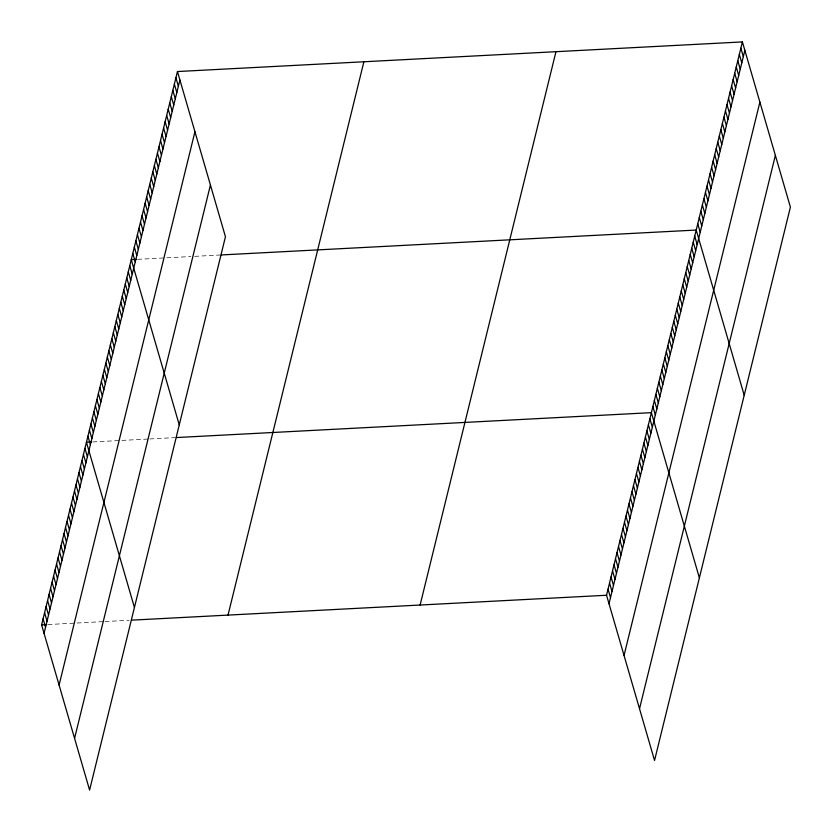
<?xml version="1.0" encoding="UTF-8"?>
<svg xmlns="http://www.w3.org/2000/svg" width="832" height="832" viewBox="0 0 832 832"><rect width="100%" height="100%" fill="white"/><g stroke="black" fill="none" stroke-linecap="round" stroke-linejoin="round"><path stroke-width="0.62" stroke-dasharray="4.16 3.12" d="M137.602 259.334L164.237 257.941M166.774 257.806L190.871 256.547M194.678 256.35L220.043 255.018M92.768 441.938L148.574 439.015M149.843 438.942L175.209 437.611M47.944 624.541L103.74 621.608M105.009 621.546L129.106 620.277"/><path stroke-width="1.25" d="M177.455 71.542L225.451 236.746L89.596 790.078L41.6 624.874L177.455 71.542L742.404 41.922L790.4 207.126L654.545 760.458L606.549 595.254L742.404 41.922M44.054 633.329L179.91 79.997M59.082 685.058L194.938 131.726M74.568 738.348L210.423 185.016M228.03 615.098L363.886 61.766M420.118 605.02L555.963 51.688M609.014 603.71L744.858 50.378M624.042 655.439L759.886 102.107M639.517 708.729L775.372 155.397M136.334 259.407L131.258 259.667L179.265 424.882M221.312 254.946L696.207 230.048L744.214 395.262M91.499 442L86.434 442.27L134.43 607.485M176.478 437.549L651.383 412.651L699.379 577.866M41.6 624.874L46.675 624.603M131.643 620.152L606.549 595.254M740.865 48.194L743.319 56.649M739.326 54.465L741.78 62.92M737.786 60.736L740.241 69.191M736.247 67.007L738.702 75.462M734.708 73.278L737.162 81.734M733.158 79.55L735.623 88.005M731.619 85.821L734.084 94.276M730.08 92.092L732.545 100.547M728.541 98.363L731.006 106.818M727.002 104.624L729.466 113.09M725.462 110.895L727.927 119.361M723.923 117.166L726.388 125.632M722.384 123.438L724.838 131.903M720.845 129.709L723.299 138.174M719.306 135.98L721.76 144.446M717.766 142.251L720.221 150.717M716.227 148.522L718.682 156.988M714.688 154.794L717.142 163.259M713.149 161.065L715.603 169.53M711.61 167.336L714.064 175.802M710.07 173.607L712.525 182.073M708.531 179.878L710.986 188.344M706.992 186.15L709.446 194.615M705.453 192.421L707.907 200.886M703.914 198.692L706.368 207.158M702.374 204.963L704.829 213.429M700.835 211.234L703.29 219.7M699.296 217.506L701.75 225.971M697.757 223.777L700.211 232.242M694.72 236.142L697.174 244.598M693.222 242.226L695.677 250.682M691.725 248.31L694.19 256.766M690.238 254.394L692.692 262.86M688.74 260.489L691.194 268.944M687.242 266.573L689.707 275.028M685.755 272.657L688.21 281.112M684.258 278.741L686.712 287.206M682.76 284.835L685.225 293.29M681.273 290.919L683.727 299.374M679.775 297.003L682.23 305.458M678.278 303.087L680.742 311.553M676.79 309.182L679.245 317.637M675.293 315.266L677.747 323.721M673.795 321.35L676.25 329.805M672.298 327.434L674.762 335.899M670.81 333.528L673.265 341.983M669.313 339.612L671.767 348.067M667.815 345.696L670.28 354.151M666.328 351.78L668.782 360.246M664.83 357.874L667.285 366.33M663.333 363.958L665.798 372.414M661.846 370.042L664.3 378.498M660.348 376.126L662.802 384.592M658.85 382.221L661.315 390.676M657.363 388.305L659.818 396.76M655.866 394.389L658.32 402.854M654.368 400.473L656.833 408.938M652.881 406.567L655.335 415.022M649.886 418.735L652.34 427.201M648.388 424.819L650.853 433.285M646.901 430.914L649.355 439.369M645.403 436.998L647.858 445.453M643.906 443.082L646.37 451.547M642.418 449.166L644.873 457.631M640.921 455.26L643.375 463.715M639.423 461.344L641.888 469.799M637.936 467.428L640.39 475.894M636.438 473.512L638.893 481.978M634.941 479.606L637.406 488.062M633.454 485.69L635.908 494.146M631.956 491.774L634.41 500.24M630.458 497.869L632.923 506.324M628.971 503.953L631.426 512.408M627.474 510.037L629.928 518.492M625.976 516.121L628.43 524.586M624.478 522.215L626.943 530.67M622.991 528.299L625.446 536.754M621.494 534.383L623.948 542.838M619.996 540.467L622.461 548.933M618.509 546.562L620.963 555.017M617.011 552.646L619.466 561.101M615.514 558.73L617.978 567.185M614.026 564.814L616.481 573.279M612.529 570.908L614.983 579.363M611.031 576.992L613.496 585.447M609.544 583.076L611.998 591.531M608.046 589.16L610.501 597.626M175.906 77.813L178.37 86.268M174.366 84.084L176.831 92.539M172.827 90.355L175.292 98.81M171.288 96.626L173.753 105.082M169.749 102.898L172.214 111.353M168.21 109.169L170.674 117.624M166.67 115.44L169.135 123.895M165.131 121.711L167.586 130.166M163.592 127.982L166.046 136.438M162.053 134.254L164.507 142.709M160.514 140.525L162.968 148.98M158.974 146.786L161.429 155.251M157.435 153.057L159.89 161.522M155.896 159.328L158.35 167.794M154.357 165.599L156.811 174.065M152.818 171.87L155.272 180.336M151.278 178.142L153.733 186.607M149.739 184.413L152.194 192.878M148.2 190.684L150.654 199.15M146.661 196.955L149.115 205.421M145.122 203.226L147.576 211.692M143.582 209.498L146.037 217.963M142.043 215.769L144.498 224.234M140.504 222.04L142.958 230.506M138.954 228.311L141.419 236.777M137.415 234.582L139.88 243.048M135.876 240.854L138.341 249.319M134.337 247.125L136.802 255.59M132.798 253.396L135.262 261.862M129.771 265.762L132.226 274.217M128.274 271.846L130.728 280.301M126.776 277.93L129.23 286.385M125.289 284.014L127.743 292.479M123.791 290.108L126.246 298.563M122.294 296.192L124.748 304.647M120.796 302.276L123.261 310.731M119.309 308.36L121.763 316.826M117.811 314.454L120.266 322.91M116.314 320.538L118.778 328.994M114.826 326.622L117.281 335.078M113.329 332.706L115.783 341.172M111.831 338.801L114.296 347.256M110.344 344.885L112.798 353.34M108.846 350.969L111.301 359.424M107.349 357.053L109.814 365.518M105.862 363.147L108.316 371.602M104.364 369.231L106.818 377.686M102.866 375.315L105.321 383.77M101.379 381.399L103.834 389.865M99.882 387.494L102.336 395.949M98.384 393.578L100.838 402.033M96.886 399.662L99.351 408.127M95.399 405.746L97.854 414.211M93.902 411.84L96.356 420.295M92.404 417.924L94.869 426.379M90.917 424.008L93.371 432.474M89.419 430.092L91.874 438.558M87.922 436.186L90.386 444.642M84.937 448.354L87.391 456.82M83.439 454.438L85.904 462.904M81.952 460.533L84.406 468.988M80.454 466.617L82.909 475.072M78.957 472.701L81.411 481.166M77.47 478.785L79.924 487.25M75.972 484.879L78.426 493.334M74.474 490.963L76.929 499.418M72.977 497.047L75.442 505.513M71.49 503.142L73.944 511.597M69.992 509.226L72.446 517.681M68.494 515.31L70.959 523.765M67.007 521.394L69.462 529.859M65.51 527.488L67.964 535.943M64.012 533.572L66.477 542.027M62.525 539.656L64.979 548.111M61.027 545.74L63.482 554.206M59.53 551.834L61.994 560.29M58.042 557.918L60.497 566.374M56.545 564.002L58.999 572.458M55.047 570.086L57.502 578.552M53.56 576.181L56.014 584.636M52.062 582.265L54.517 590.72M50.565 588.349L53.019 596.804M49.067 594.433L51.532 602.898M47.58 600.527L50.034 608.982M46.082 606.611L48.537 615.066M44.585 612.695L47.05 621.15M43.098 618.779L45.552 627.245"/></g></svg>
